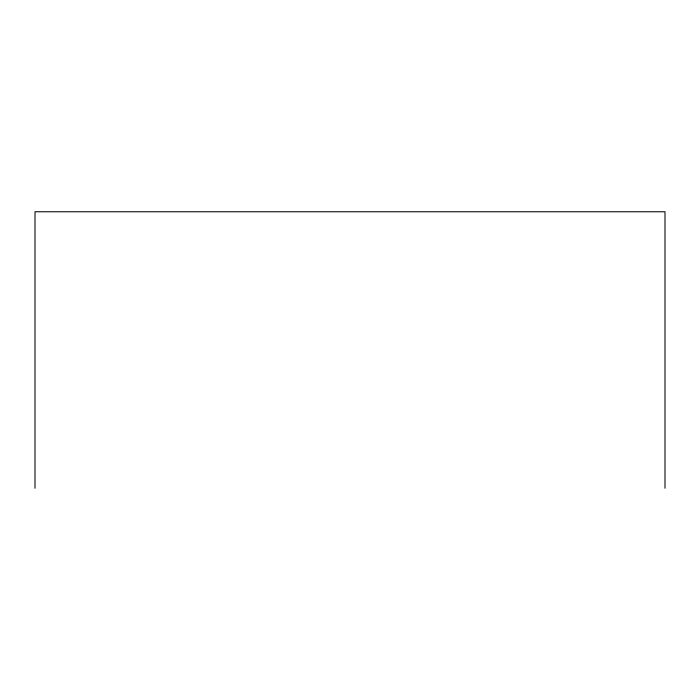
<?xml version="1.0" encoding="UTF-8"?>
<svg xmlns="http://www.w3.org/2000/svg" width="700" height="700" viewBox="0 0 700 700"><rect width="100%" height="100%" fill="white"/><g stroke="black" fill="none" stroke-linecap="round" stroke-linejoin="round"><path stroke-width="1.05" d="M665 488.241L665 211.759L35 211.759L35 488.241"/></g></svg>
